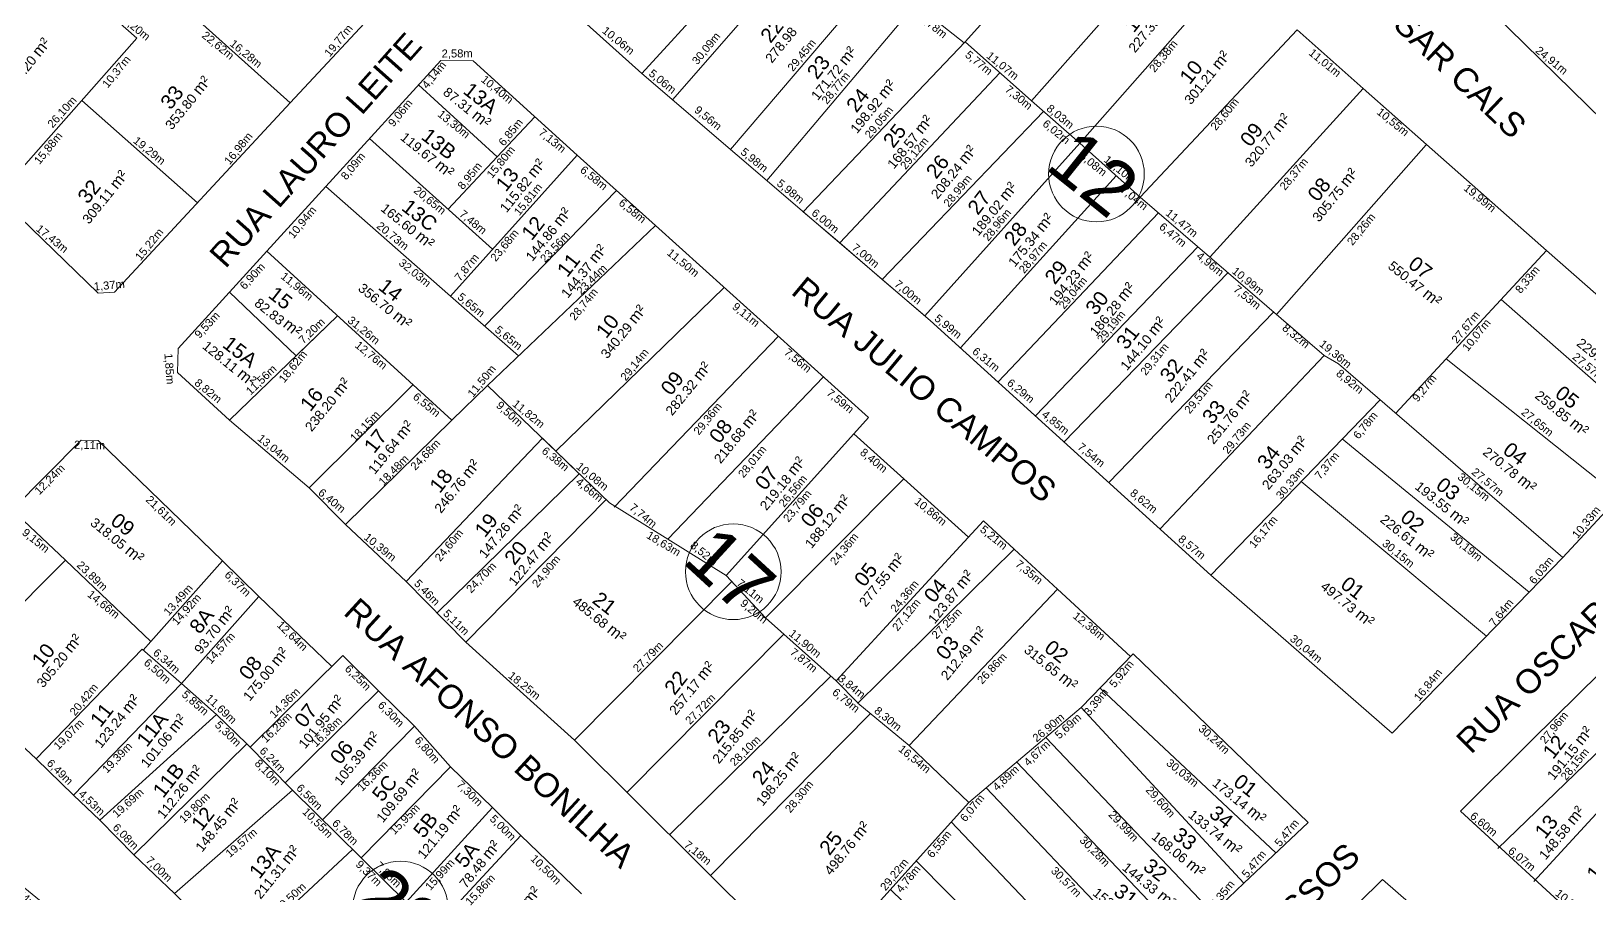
# Model space of a CAD drawing. Header units: metres. Extents: x 3808 to 8215, y 2374 to 6187.
# Drawn here: x 6014.8 to 6209.6, y 4054.9 to 4162.6 of the extents above; entities that cross this region are included whole.
import ezdxf

# ---------------------------------------------------------------- set-up
doc = ezdxf.new("R2010")
doc.units = ezdxf.units.M
doc.linetypes.add('CENTER', pattern=[2, 1.25, -0.25, 0.25, -0.25])
for name, color, linetype in [('0 - Cotas', 7, 'Continuous'), ('0 - Linhas Quadras', 7, 'Continuous'), ('0 - Nome Ruas', 7, 'CENTER'), ('0 - Numero de Lotes', 6, 'Continuous'), ('0 - Número de Quadra', 7, 'CENTER'), ('0 - Área Dos Lotes', 1, 'Continuous')]:
    doc.layers.add(name, color=color, linetype=linetype)
doc.styles.add('Arial', font='arial.ttf')
doc.styles.add('pedro', font='arial.ttf', dxfattribs={"height": 3})
doc.dimstyles.new('Copy(2) of ISO-25', dxfattribs={"dimtxt": 1, "dimasz": 2.5, "dimexe": 1.25, "dimexo": 0.625, "dimgap": 0.2, "dimtad": 1, "dimtoh": 1, "dimlfac": 1, "dimzin": 1, "dimtxsty": 'Arial', "dimblk": 'NONE', "dimcen": 0, "dimse1": 1, "dimse2": 1, "dimsd1": 1, "dimsd2": 1, "dimclrt": 256, "dimaunit": 1, "dimadec": 3, "dimazin": 0, "dimtfac": 1, "dimtmove": 0, "dimatfit": 3, "dimldrblk": 'NONE', "dimfxl": 1, "dimtolj": 1, "dimtzin": 0, "dimarcsym": 0})

# ---------------------------------------------------------------- blocks, each defined once
blk = doc.blocks.new('*D9240')
at = {"layer": 'Defpoints', "color": 0, "transparency": 16777216}
for p in [(6044.28, 4135.15, 0), (6039.63, 4130.05, 0), (6040.85, 4128.94)]:
    blk.add_point(p, dxfattribs=at)
at = {"layer": '0 - Cotas', "lineweight": 5, "transparency": 16777216, "insert": (6042.55, 4131.98), "char_height": 1, "attachment_point": 5, "rotation": 47.5892, "style": 'Arial'}
blk.add_mtext('\\A1;6,90m', dxfattribs=at)
blk = doc.blocks.new('_None')
blk = doc.blocks.new('*D9241')
at = {"layer": 'Defpoints', "color": 0, "transparency": 16777216}
for p in [(6053.13, 4127.07, 0), (6047.95, 4122.06, 0), (6047.95, 4122.06)]:
    blk.add_point(p, dxfattribs=at)
at = {"layer": '0 - Cotas', "lineweight": 5, "transparency": 16777216, "insert": (6049.98, 4125.14), "char_height": 1, "attachment_point": 5, "rotation": 44.0654, "style": 'Arial'}
blk.add_mtext('\\A1;7,20m', dxfattribs=at)
blk = doc.blocks.new('*D9242')
at = {"layer": 'Defpoints', "color": 0, "transparency": 16777216}
for p in [(6047.95, 4122.06, 0), (6039.65, 4114.03, 0), (6039.65, 4114.03)]:
    blk.add_point(p, dxfattribs=at)
at = {"layer": '0 - Cotas', "lineweight": 5, "transparency": 16777216, "insert": (6043.66, 4119.02), "char_height": 1, "attachment_point": 5, "rotation": 44.0654, "style": 'Arial'}
blk.add_mtext('\\A1;11,56m', dxfattribs=at)
blk = doc.blocks.new('*D9243')
at = {"layer": 'Defpoints', "color": 0, "transparency": 16777216}
for p in [(6039.63, 4130.05, 0), (6033.2, 4123.02, 0), (6034.38, 4121.94)]:
    blk.add_point(p, dxfattribs=at)
at = {"layer": '0 - Cotas', "lineweight": 5, "transparency": 16777216, "insert": (6036.9, 4125.89), "char_height": 1, "attachment_point": 5, "rotation": 47.5892, "style": 'Arial'}
blk.add_mtext('\\A1;9,53m', dxfattribs=at)

msp = doc.modelspace()

# ---------------------------------------------------------------- linework, layer by layer
at = {"layer": '0 - Cotas', "lineweight": 5}
for p, q in [((6044.283, 4135.148, 0), (6039.629, 4130.054, 0)), ((6047.953, 4122.063, 0), (6039.629, 4130.054, 0)), ((6053.127, 4127.07, 0), (6047.953, 4122.063, 0))]:
    msp.add_line(p, q, dxfattribs=at)
at = {"layer": '0 - Linhas Quadras', "linetype": 'Continuous', "lineweight": 5}
for p, q in [((6135.003, 4226.14, 0), (6213.228, 4149.56, 0)), ((6091.154, 4157.368, 0), (6129.959, 4199.728, 0)), ((6150.25, 4182.267, 0), (6131.59, 4161.287, 0)), ((6094.997, 4154.078, 0), (6114.835, 4176.731, 0)), ((6158.622, 4175.133, 0), (6139.86, 4153.932, 0)), ((6076.068, 4170.909, 0), (6091.154, 4157.368, 0)), ((6102.258, 4147.862, 0), (6121.379, 4170.271, 0)), ((6164.712, 4169.945, 0), (6145.913, 4148.647, 0)), ((6060.714, 4168.177, 0), (6047.228, 4153.667, 0)), ((6213.228, 4149.56, 0), (6195.364, 4167.049, 0)), ((6125.357, 4165.969, 0), (6106.8, 4143.974, 0)), ((6131.469, 4161.16, 0), (6125.357, 4165.969, 0)), ((6025.652, 4163.896, 0), (6028.055, 4161.772, 0)), ((6047.228, 4153.667, 0), (6035.106, 4164.567, 0)), ((6173.084, 4162.81, 0), (6153.454, 4141.905, 0)), ((6173.084, 4162.81, 0), (6181.308, 4155.48, 0)), ((6028.055, 4161.772, 0), (6010.65, 4142.084, 0)), ((6131.59, 4161.287, 0), (6111.347, 4140.081, 0)), ((6139.86, 4153.932, 0), (6131.59, 4161.287, 0)), ((6051.675, 4143.241, 0), (6066.061, 4158.989, 0)), ((6066.061, 4158.989, 0), (6070.073, 4158.923, 0)), ((6070.073, 4158.923, 0), (6083.105, 4147.155, 0)), ((6091.154, 4157.368, 0), (6127.212, 4126.5, 0)), ((6115.905, 4136.179, 0), (6135.903, 4157.452, 0)), ((6073.101, 4146.941, 0), (6063.264, 4155.927, 0)), ((6181.308, 4155.48, 0), (6162.183, 4134.465, 0)), ((6181.308, 4155.48, 0), (6189.226, 4148.492, 0)), ((6035.646, 4141.204, 0), (6021.179, 4153.993, 0)), ((6047.228, 4153.667, 0), (6025.259, 4130.028, 0)), ((6145.913, 4148.647, 0), (6139.86, 4153.932, 0)), ((6077.803, 4151.942, 0), (6073.101, 4146.941, 0)), ((6121.222, 4131.627, 0), (6141.373, 4152.611, 0)), ((6057.144, 4149.227, 0), (6072.515, 4135.39, 0)), ((6083.105, 4147.155, 0), (6067.24, 4129.531, 0)), ((6092.894, 4138.343, 0), (6083.105, 4147.155, 0)), ((6126.54, 4127.075, 0), (6145.913, 4148.647, 0)), ((6153.454, 4141.905, 0), (6145.913, 4148.647, 0)), ((6189.192, 4148.453, 0), (6170.474, 4127.247, 0)), ((6189.226, 4148.492, 0), (6204.22, 4135.257, 0)), ((6073.101, 4146.941, 0), (6066.951, 4140.399, 0)), ((6051.675, 4143.241, 0), (6044.283, 4135.148, 0)), ((6051.675, 4143.241, 0), (6067.24, 4129.531, 0)), ((6131.002, 4123.063, 0), (6150.454, 4144.587, 0)), ((6010.65, 4142.084, 0), (6023.221, 4129.914, 0)), ((6087.999, 4142.749, 0), (6071.492, 4125.803, 0)), ((6153.454, 4141.905, 0), (6176.427, 4122.121, 0)), ((6111.347, 4140.081, 0), (6115.905, 4136.179, 0)), ((6135.684, 4118.818, 0), (6155.746, 4139.932, 0)), ((6092.894, 4138.343, 0), (6071.865, 4118.397, 0)), ((6119.506, 4114.388, 0), (6092.894, 4138.343, 0)), ((6115.905, 4136.179, 0), (6121.222, 4131.627, 0)), ((6140.347, 4114.59, 0), (6160.649, 4135.709, 0)), ((6044.283, 4135.148, 0), (6033.202, 4123.017, 0)), ((6044.283, 4135.148, 0), (6067.405, 4114.027, 0)), ((6204.22, 4135.257, 0), (6185.388, 4114.907, 0)), ((6204.22, 4135.257, 0), (6224.908, 4116.997, 0)), ((6121.222, 4131.627, 0), (6126.54, 4127.075, 0)), ((6143.949, 4111.324, 0), (6164.411, 4132.469, 0)), ((6023.221, 4129.914, 0), (6025.259, 4130.028, 0)), ((6101.453, 4130.638, 0), (6080.417, 4110.179, 0)), ((6067.24, 4129.531, 0), (6075.743, 4122.076, 0)), ((6198.553, 4129.133, 0), (6219.273, 4110.918, 0)), ((6039.65, 4114.026, 0), (6053.127, 4127.07, 0)), ((6127.212, 4126.5, 0), (6162.297, 4094.689, 0)), ((6149.541, 4106.254, 0), (6170.122, 4127.551, 0)), ((6108.229, 4124.538, 0), (6087.702, 4103.178, 0)), ((6033.202, 4123.017, 0), (6033.152, 4120.015, 0)), ((6176.427, 4122.121, 0), (6155.939, 4100.453, 0)), ((6176.427, 4122.121, 0), (6178.219, 4121.084, 0)), ((6033.152, 4120.015, 0), (6039.65, 4114.026, 0)), ((6178.219, 4121.084, 0), (6206.281, 4096.903, 0)), ((6213.32, 4104.496, 0), (6191.699, 4121.727, 0)), ((6062.564, 4118.45, 0), (6049.605, 4105.599, 0)), ((6067.405, 4114.027, 0), (6071.865, 4118.397, 0)), ((6071.865, 4118.397, 0), (6087.146, 4103.712, 0)), ((6113.854, 4119.475, 0), (6094.431, 4099.169, 0)), ((6183.431, 4116.593, 0), (6162.297, 4094.689, 0)), ((6224.908, 4116.997, 0), (6206.281, 4096.903, 0)), ((6049.605, 4105.599, 0), (6039.65, 4114.026, 0)), ((6067.405, 4114.027, 0), (6054.125, 4101.011, 0)), ((6117.656, 4112.333, 0), (6119.506, 4114.388, 0)), ((6117.656, 4112.333, 0), (6101.716, 4094.625, 0)), ((6123.911, 4106.702, 0), (6117.656, 4112.333, 0)), ((6012.47, 4102.854, 0), (6021.092, 4111.544, 0)), ((6021.092, 4111.544, 0), (6023.202, 4111.492, 0)), ((6023.202, 4111.492, 0), (6038.752, 4096.485, 0)), ((6078.736, 4111.794, 0), (6061.733, 4093.906, 0)), ((6078.736, 4111.794, 0), (6083.351, 4107.359, 0)), ((6178.707, 4111.697, 0), (6202.061, 4092.558, 0)), ((6083.351, 4107.359, 0), (6065.573, 4089.978, 0)), ((6123.911, 4106.702, 0), (6106.614, 4089.372, 0)), ((6131.994, 4099.426, 0), (6123.911, 4106.702, 0)), ((6173.569, 4106.372, 0), (6196.719, 4087.057, 0)), ((6054.125, 4101.011, 0), (6049.605, 4105.599, 0)), ((6202.41, 4074.071, 0), (6234.916, 4106.185, 0)), ((6012.47, 4102.854, 0), (6019.133, 4096.542, 0)), ((6086.723, 4104.118, 0), (6069.172, 4086.298, 0)), ((6087.146, 4103.712, 0), (6101.716, 4094.625, 0)), ((6061.733, 4093.906, 0), (6054.125, 4101.011, 0)), ((6133.878, 4101.471, 0), (6115.464, 4081.485, 0)), ((6137.715, 4097.936, 0), (6133.878, 4101.471, 0)), ((6004.544, 4081.962, 0), (6019.133, 4096.542, 0)), ((6019.133, 4096.542, 0), (6029.791, 4086.407, 0)), ((6038.752, 4096.485, 0), (6029.791, 4086.407, 0)), ((6038.752, 4096.485, 0), (6043.316, 4092.037, 0)), ((6137.715, 4097.936, 0), (6118.16, 4078.711, 0)), ((6143.131, 4092.945, 0), (6137.715, 4097.936, 0)), ((6184.944, 4074.931, 0), (6206.281, 4096.903, 0)), ((6101.716, 4094.625, 0), (6106.614, 4089.372, 0)), ((6162.297, 4094.689, 0), (6184.944, 4074.931, 0)), ((6069.172, 4086.298, 0), (6061.733, 4093.906, 0)), ((6082.735, 4074.054, 0), (6102.406, 4093.885, 0)), ((6143.131, 4092.945, 0), (6124.561, 4073.419, 0)), ((6152.255, 4084.539, 0), (6143.131, 4092.945, 0)), ((6043.316, 4092.037, 0), (6033.623, 4081.154, 0)), ((6052.432, 4083.285, 0), (6043.316, 4092.037, 0)), ((6106.614, 4089.372, 0), (6115.464, 4081.485, 0)), ((6108.921, 4087.316, 0), (6089.303, 4067.539, 0)), ((6015.483, 4071.723, 0), (6028.727, 4085.426, 0)), ((6028.727, 4085.426, 0), (6033.623, 4081.154, 0)), ((6029.791, 4086.407, 0), (6028.845, 4085.323, 0)), ((6069.172, 4086.298, 0), (6082.735, 4074.054, 0)), ((6152.575, 4084.871, 0), (6146.081, 4078.14, 0)), ((6174.421, 4063.796, 0), (6152.575, 4084.871, 0)), ((6053.798, 4084.631, 0), (6042.2, 4073.208, 0)), ((6058.25, 4080.25, 0), (6053.798, 4084.631, 0)), ((6015.483, 4071.723, 0), (6004.544, 4081.962, 0)), ((6020.149, 4067.213, 0), (6033.623, 4081.154, 0)), ((6033.623, 4081.154, 0), (6038.014, 4077.293, 0)), ((6094.638, 4062.247, 0), (6114.846, 4082.114, 0)), ((6115.464, 4081.485, 0), (6118.176, 4078.726, 0)), ((6058.25, 4080.25, 0), (6046.582, 4068.759, 0)), ((6062.744, 4075.828, 0), (6058.25, 4080.25, 0)), ((6148.447, 4080.591, 0), (6170.415, 4060.004, 0)), ((6218.741, 4080.457, 0), (6198.157, 4060.546, 0)), ((6023.415, 4064.08, 0), (6038.014, 4077.293, 0)), ((6038.014, 4077.293, 0), (6041.812, 4073.603, 0)), ((6099.758, 4057.169, 0), (6119.75, 4077.396, 0)), ((6118.16, 4078.711, 0), (6124.561, 4073.419, 0)), ((6132.044, 4066.302, 0), (6146.081, 4078.14, 0)), ((6146.081, 4078.14, 0), (6166.409, 4056.212, 0)), ((6222.069, 4077.576, 0), (6202.648, 4056.422, 0)), ((6062.744, 4075.828, 0), (6051.244, 4064.143, 0)), ((6067.266, 4070.754, 0), (6062.744, 4075.828, 0)), ((6027.674, 4059.736, 0), (6041.812, 4073.603, 0)), ((6041.812, 4073.603, 0), (6047.498, 4067.829, 0)), ((6082.735, 4074.054, 0), (6112.454, 4044.574, 0)), ((6124.561, 4073.419, 0), (6132.044, 4066.302, 0)), ((6141.655, 4074.407, 0), (6162.499, 4052.493, 0)), ((6193.494, 4065.224, 0), (6202.41, 4074.071, 0)), ((6020.149, 4067.213, 0), (6015.483, 4071.723, 0)), ((6138.017, 4071.339, 0), (6159.057, 4049.22, 0)), ((6067.266, 4070.754, 0), (6056.079, 4059.385, 0)), ((6072.49, 4065.655, 0), (6067.266, 4070.754, 0)), ((6032.771, 4054.934, 0), (6047.498, 4067.829, 0)), ((6047.498, 4067.829, 0), (6061.697, 4053.857, 0)), ((6134.213, 4068.132, 0), (6155.458, 4045.796, 0)), ((6023.415, 4064.08, 0), (6020.149, 4067.213, 0)), ((6072.49, 4065.655, 0), (6061.697, 4053.857, 0)), ((6076.065, 4062.165, 0), (6072.49, 4065.655, 0)), ((6112.454, 4044.574, 0), (6132.044, 4066.302, 0)), ((6027.674, 4059.736, 0), (6023.415, 4064.08, 0)), ((6129.845, 4063.863, 0), (6151.034, 4041.588, 0)), ((6166.409, 4056.212, 0), (6174.421, 4063.796, 0)), ((6304.81, 3962.863, 0), (6193.494, 4065.224, 0)), ((6076.065, 4062.165, 0), (6065.264, 4050.552, 0)), ((6076.065, 4062.165, 0), (6083.617, 4054.871, 0)), ((6032.771, 4054.934, 0), (6027.674, 4059.736, 0)), ((6040.727, 4047.156, 0), (6055.016, 4060.432, 0)), ((6125.452, 4058.991, 0), (6146.79, 4037.551, 0)), ((6016.8, 4053.323, 0), (6011.75, 4057.475, 0)), ((6133.872, 4025.264, 0), (6166.409, 4056.212, 0)), ((6159.442, 4032.754, 0), (6183.743, 4056.681, 0)), ((6183.743, 4056.681, 0), (6193.073, 4048.548, 0)), ((6047.689, 4040.35, 0), (6032.771, 4054.934, 0)), ((6143.673, 4034.586, 0), (6122.249, 4055.438, 0))]:
    msp.add_line(p, q, dxfattribs=at)
at = {"layer": '0 - Número de Quadra', "linetype": 'ByBlock', "lineweight": 5}
for centre in [(6147.982, 4144.79, 0), (6102.595, 4095.11, 0), (6060.989, 4052.973, 0)]:
    msp.add_circle(centre, 5.979, dxfattribs=at)

# ---------------------------------------------------------------- texts
at = {"layer": '0 - Cotas', "lineweight": 5, "style": 'Arial'}
for s, rotation, p in [('7,78m', 320.93117, (6125.81, 4164.118, 0)), ('3,20m', 320.93117, (6026.21, 4163.828, 0)), ('19,77m', 50.93117, (6052.173, 4159.341, 0)), ('10,06m', 320.93117, (6086.117, 4162.541, 0)), ('22,62m', 320.93117, (6036.094, 4161.942, 0)), ('16,28m', 320.93117, (6039.586, 4160.915, 0)), ('30,09m', 50.93117, (6098.114, 4158.362, 0)), ('29,45m', 50.93117, (6110.055, 4157.529, 0)), ('28,38m', 50.93117, (6155.253, 4157.408, 0)), ('10,37m', 50.93117, (6024.417, 4155.459, 0)), ('2,58m', 0.26582, (6066.149, 4159.347, 0)), ('5,77m', 320.93117, (6131.476, 4159.517, 0)), ('11,07m', 320.93117, (6134.144, 4159.408, 0)), ('11,01m', 320.93117, (6174.424, 4159.77, 0)), ('24,91m', 320.93117, (6202.758, 4160.067, 0)), ('4,14m', 50.93117, (6064.349, 4155.359, 0)), ('10,40m', 320.93117, (6070.979, 4156.433, 0)), ('5,06m', 320.93117, (6091.937, 4157.19, 0)), ('28,77m', 50.93117, (6114.315, 4153.434, 0)), ('7,30m', 320.93117, (6136.461, 4155.196, 0)), ('26,10m', 48.52105, (6017.526, 4150.466, 0)), ('9,06m', 50.93117, (6060.131, 4150.607, 0)), ('9,56m', 320.93117, (6097.634, 4152.63, 0)), ('29,05m', 50.93117, (6119.705, 4149.146, 0)), ('8,03m', 320.93117, (6141.644, 4152.813, 0)), ('28,60m', 50.93117, (6162.919, 4150.159, 0)), ('13,30m', 320.93117, (6065.559, 4152.099, 0)), ('6,85m', 50.93117, (6073.93, 4148.201, 0)), ('6,02m', 320.93117, (6141.154, 4150.903, 0)), ('10,55m', 320.93117, (6182.924, 4152.378, 0)), ('15,88m', 50.93117, (6015.897, 4145.911, 0)), ('19,29m', 320.93117, (6027.509, 4148.797, 0)), ('16,98m', 50.93117, (6039.656, 4145.873, 0)), ('7,13m', 320.93117, (6078.168, 4149.812, 0)), ('29,12m', 50.93117, (6124.14, 4145.278, 0)), ('8,09m', 50.93117, (6054.229, 4143.969, 0)), ('15,80m', 50.93117, (6072.451, 4144.17, 0)), ('5,98m', 320.93117, (6103.41, 4147.382, 0)), ('6,08m', 320.93117, (6145.766, 4146.882, 0)), ('8,95m', 50.93117, (6068.812, 4142.756, 0)), ('6,58m', 320.93117, (6083.359, 4145.138, 0)), ('10,10m', 320.93117, (6148.81, 4146.429, 0)), ('28,37m', 50.93117, (6171.562, 4142.681, 0)), ('15,81m', 50.93117, (6075.856, 4139.518, 0)), ('5,98m', 320.93117, (6107.94, 4143.458, 0)), ('28,99m', 50.93117, (6129.534, 4140.581, 0)), ('7,04m', 320.93117, (6150.891, 4142.653, 0)), ('19,99m', 320.93117, (6193.785, 4142.874, 0)), ('20,65m', 320.93117, (6062.562, 4142.58, 0)), ('6,58m', 320.93117, (6088.187, 4141.029, 0)), ('10,94m', 50.93117, (6047.629, 4136.64, 0)), ('7,48m', 320.93117, (6068.258, 4139.627, 0)), ('6,00m', 320.93117, (6112.282, 4139.766, 0)), ('28,96m', 50.93117, (6134.463, 4136.323, 0)), ('11,47m', 320.93117, (6156.53, 4139.751, 0)), ('28,26m', 50.93117, (6179.975, 4135.781, 0)), ('17,43m', 320.93117, (6015.354, 4137.797, 0)), ('15,22m', 50.93117, (6028.519, 4133.89, 0)), ('20,73m', 320.93117, (6057.92, 4138.149, 0)), ('23,68m', 50.93117, (6072.916, 4133.778, 0)), ('23,56m', 46.42116, (6079.076, 4133.662, 0)), ('6,47m', 320.93117, (6155.723, 4138.041, 0)), ('7,00m', 320.93117, (6117.318, 4135.43, 0)), ('28,97m', 50.93117, (6138.965, 4132.288, 0)), ('32,03m', 320.93117, (6060.693, 4133.528, 0)), ('7,87m', 50.93117, (6068.445, 4131.319, 0)), ('11,50m', 320.93117, (6094.212, 4134.795, 0)), ('4,96m', 320.93117, (6160.385, 4134.394, 0)), ('11,96m', 320.93117, (6045.952, 4131.849, 0)), ('23,44m', 44.88801, (6083.595, 4129.63, 0)), ('7,00m', 320.93117, (6122.635, 4130.877, 0)), ('29,04m', 50.93117, (6143.951, 4127.837, 0)), ('10,99m', 320.93117, (6164.824, 4132.506, 0)), ('8,33m', 50.93117, (6201, 4129.789, 0)), ('1,37m', 5.31299, (6022.725, 4130.232, 0)), ('5,65m', 320.93117, (6068.033, 4129.271, 0)), ('28,74m', 50.93117, (6082.807, 4126.417, 0)), ('7,53m', 320.93117, (6165.006, 4130.243, 0)), ('9,11m', 320.93117, (6102.37, 4128.054, 0)), ('31,26m', 320.93117, (6054.3, 4126.357, 0)), ('5,65m', 320.93117, (6072.705, 4125.173, 0)), ('5,99m', 320.93117, (6127.633, 4126.592, 0)), ('29,19m', 50.93117, (6148.735, 4123.612, 0)), ('8,32m', 320.93117, (6171.111, 4125.396, 0)), ('27,67m', 50.93117, (6193.041, 4123.544, 0)), ('10,07m', 50.93117, (6194.386, 4122.559, 0)), ('12,76m', 320.93117, (6055.222, 4123.241, 0)), ('19,36m', 320.93117, (6175.742, 4123.401, 0)), ('1,85m', 274.3201, (6031.497, 4122.363, 0)), ('18,62m', 50.93117, (6046.477, 4118.633, 0)), ('29,14m', 50.93117, (6089.171, 4118.871, 0)), ('7,56m', 320.93117, (6108.85, 4122.349, 0)), ('6,31m', 320.93117, (6132.372, 4122.468, 0)), ('29,31m', 50.93117, (6154.153, 4119.552, 0)), ('27,57m', 320.93117, (6207.375, 4121.789, 0)), ('11,50m', 50.93117, (6070.066, 4116.817, 0)), ('8,92m', 320.93117, (6177.841, 4119.715, 0)), ('8,82m', 320.93117, (6035.159, 4118.544, 0)), ('7,59m', 320.93117, (6114.152, 4117.273, 0)), ('6,29m', 320.93117, (6136.709, 4118.534, 0)), ('29,51m', 50.93117, (6159.647, 4114.765, 0)), ('9,27m', 50.93117, (6188.128, 4116.236, 0)), ('6,55m', 320.93117, (6062.465, 4116.802, 0)), ('9,50m', 317.86421, (6072.871, 4115.762, 0)), ('11,82m', 320.93117, (6074.901, 4115.914, 0)), ('29,36m', 50.93117, (6098.302, 4112.111, 0)), ('18,15m', 46.47952, (6055.312, 4111.274, 0)), ('4,85m', 320.93117, (6141.059, 4114.588, 0)), ('6,78m', 50.93117, (6180.74, 4111.595, 0)), ('27,65m', 320.93117, (6200.972, 4114.875, 0)), ('13,04m', 320.93117, (6043.046, 4111.611, 0)), ('29,73m', 50.93117, (6164.42, 4109.749, 0)), ('2,11m', 358.59703, (6020.204, 4110.491, 0)), ('24,68m', 46.4795, (6062.864, 4107.702, 0)), ('6,38m', 320.93117, (6078.559, 4110.037, 0)), ('28,01m', 50.93117, (6103.875, 4106.754, 0)), ('8,40m', 320.93117, (6118.342, 4109.855, 0)), ('7,54m', 320.93117, (6145.52, 4110.538, 0)), ('12,24m', 45.22825, (6015.866, 4104.648, 0)), ('18,48m', 45.89319, (6058.879, 4105.795, 0)), ('10,08m', 320.93117, (6082.874, 4108.097, 0)), ('7,37m', 50.93117, (6175.94, 4106.568, 0)), ('4,66m', 320.93117, (6082.821, 4106.19, 0)), ('26,56m', 50.93117, (6108.953, 4103.086, 0)), ('30,33m', 50.93117, (6171.095, 4104.096, 0)), ('30,15m', 320.93117, (6193.022, 4106.785, 0)), ('27,57m', 320.93117, (6194.772, 4107.404, 0)), ('21,61m', 316.01884, (6029.092, 4104.01, 0)), ('6,40m', 320.93117, (6050.624, 4104.827, 0)), ('23,79m', 50.93117, (6109.503, 4101.217, 0)), ('10,86m', 320.93117, (6125.14, 4103.72, 0)), ('8,62m', 320.93117, (6152.083, 4104.777, 0)), ('7,74m', 320.93117, (6089.527, 4102.974, 0)), ('10,33m', 50.93117, (6208.109, 4099.185, 0)), ('9,15m', 320.93117, (6013.62, 4099.85, 0)), ('5,21m', 320.93117, (6133.339, 4100.227, 0)), ('16,17m', 50.93117, (6167.736, 4097.974, 0)), ('10,39m', 320.93117, (6056.348, 4099.257, 0)), ('24,60m', 50.93117, (6065.976, 4096.307, 0)), ('18,63m', 328.9241, (6091.651, 4099.397, 0)), ('8,52m', 320.93117, (6097.115, 4098.243, 0)), ('24,36m', 50.93117, (6115.365, 4095.842, 0)), ('8,57m', 320.93117, (6158.099, 4099.022, 0)), ('30,15m', 320.93117, (6183.6, 4098.483, 0)), ('30,19m', 320.93117, (6192.084, 4099.279, 0)), ('24,90m', 50.93117, (6078.117, 4093.061, 0)), ('7,35m', 320.93117, (6137.747, 4095.904, 0)), ('6,03m', 50.93117, (6202.727, 4093.476, 0)), ('23,89m', 316.48181, (6020.454, 4095.836, 0)), ('6,37m', 315.73554, (6038.933, 4094.623, 0)), ('24,70m', 46.21519, (6069.831, 4092.369, 0)), ('14,66m', 320.93117, (6021.779, 4092.116, 0)), ('13,49m', 48.35949, (6032.035, 4089.532, 0)), ('5,46m', 314.24777, (6062.618, 4093.567, 0)), ('7,11m', 320.93117, (6102.919, 4093.525, 0)), ('24,36m', 50.93117, (6122.907, 4089.94, 0)), ('14,92m', 48.41056, (6033.082, 4088.336, 0)), ('9,20m', 320.93117, (6103.371, 4091.007, 0)), ('27,12m', 50.93117, (6123.131, 4087.617, 0)), ('7,64m', 50.93117, (6197.718, 4088.211, 0)), ('12,64m', 316.16965, (6045.47, 4088.352, 0)), ('5,11m', 315.56821, (6066.246, 4089.8, 0)), ('27,25m', 45.8012, (6127.995, 4086.631, 0)), ('12,38m', 320.93117, (6144.942, 4089.423, 0)), ('14,57m', 48.30807, (6037.313, 4083.512, 0)), ('11,90m', 320.93117, (6109.458, 4087.227, 0)), ('30,04m', 320.93117, (6172.075, 4086.579, 0)), ('6,34m', 318.88941, (6029.989, 4084.855, 0)), ('27,79m', 45.3908, (6090.659, 4082.487, 0)), ('7,87m', 320.93117, (6109.584, 4084.9, 0)), ('26,86m', 47.24307, (6133.698, 4081, 0)), ('6,50m', 318.88941, (6028.84, 4083.61, 0)), ('6,25m', 315.46022, (6053.963, 4082.894, 0)), ('5,92m', 50.93117, (6150.264, 4080.539, 0)), ('20,42m', 50.93117, (6020.342, 4077.036, 0)), ('18,25m', 320.93117, (6074.373, 4081.974, 0)), ('3,84m', 320.93117, (6115.577, 4081.63, 0)), ('16,84m', 50.93117, (6188.328, 4078.868, 0)), ('5,85m', 318.672, (6033.577, 4079.644, 0)), ('11,69m', 317.19162, (6036.553, 4079.19, 0)), ('14,36m', 44.5636, (6045.221, 4076.744, 0)), ('27,72m', 45.67344, (6097.196, 4075.956, 0)), ('6,79m', 320.93117, (6114.871, 4079.889, 0)), ('3,39m', 50.93117, (6147.079, 4077.035, 0)), ('16,28m', 44.5636, (6044.196, 4073.667, 0)), ('6,30m', 315.46022, (6058.095, 4078.348, 0)), ('8,30m', 320.93117, (6120.118, 4077.588, 0)), ('26,90m', 40.28904, (6140.509, 4073.772, 0)), ('5,69m', 42.66255, (6143.335, 4074.15, 0)), ('27,96m', 50.93117, (6204.076, 4073.527, 0)), ('19,07m', 45.50518, (6018.252, 4072.786, 0)), ('5,30m', 315.83157, (6037.727, 4075.875, 0)), ('16,38m', 44.5636, (6050.453, 4073.133, 0)), ('30,24m', 317.52774, (6160.639, 4075.392, 0)), ('19,39m', 45.97531, (6024.325, 4069.871, 0)), ('6,24m', 314.5636, (6043.311, 4072.65, 0)), ('6,80m', 311.70858, (6062.689, 4073.98, 0)), ('28,10m', 44.30453, (6102.763, 4070.77, 0)), ('16,54m', 320.93117, (6123.144, 4072.805, 0)), ('4,67m', 43.5551, (6139.462, 4070.759, 0)), ('6,49m', 315.97531, (6016.711, 4071.092, 0)), ('8,10m', 314.5636, (6042.695, 4071.089, 0)), ('16,36m', 45.46022, (6056.22, 4067.601, 0)), ('30,03m', 320.93117, (6156.615, 4071.068, 0)), ('28,15m', 50.93117, (6206.685, 4068.963, 0)), ('4,89m', 43.28724, (6135.577, 4067.658, 0)), ('4,53m', 316.18596, (6020.684, 4067.254, 0)), ('19,69m', 42.1467, (6025.548, 4064.308, 0)), ('19,80m', 44.44428, (6033.94, 4063.651, 0)), ('6,56m', 315.28186, (6047.904, 4067.999, 0)), ('7,30m', 315.69304, (6067.931, 4068.434, 0)), ('28,30m', 50.93117, (6109.734, 4064.917, 0)), ('29,60m', 311.84886, (6154.072, 4067.788, 0)), ('10,55m', 315.46022, (6048.655, 4065.029, 0)), ('15,95m', 45.46022, (6060.257, 4062.205, 0)), ('6,07m', 50.93117, (6131.611, 4063.793, 0)), ('6,08m', 314.44428, (6024.95, 4063.085, 0)), ('6,78m', 315.12682, (6052.381, 4063.602, 0)), ('5,00m', 315.69304, (6072.074, 4064.143, 0)), ('29,99m', 313.34322, (6149.409, 4064.7, 0)), ('5,47m', 50.93117, (6170.924, 4060.683, 0)), ('6,60m', 320.93117, (6194.577, 4064.43, 0)), ('19,57m', 41.20651, (6039.687, 4059.355, 0)), ('7,18m', 320.93117, (6096.349, 4060.841, 0)), ('6,55m', 50.93117, (6127.477, 4059.272, 0)), ('30,28m', 314.54632, (6145.79, 4061.495, 0)), ('7,00m', 316.70403, (6029.093, 4058.949, 0)), ('10,50m', 315.99494, (6077.168, 4059.175, 0)), ('5,47m', 50.93117, (6166.816, 4056.794, 0)), ('6,07m', 320.93117, (6199.333, 4060.08, 0)), ('9,37m', 315.46022, (6055.32, 4058.456, 0)), ('7,88m', 315.46022, (6057.754, 4058.298, 0)), ('15,99m', 48.13218, (6064.737, 4055.223, 0)), ('29,22m', 50.93117, (6121.633, 4055.173, 0)), ('4,78m', 50.93117, (6123.611, 4054.94, 0)), ('30,57m', 315.03027, (6142.214, 4057.67, 0)), ('6,54m', 320.57482, (6012.079, 4055.458, 0)), ('19,50m', 42.89346, (6045.869, 4052.48, 0)), ('15,86m', 47.07423, (6069.738, 4053.353, 0)), ('5,35m', 50.93117, (6162.872, 4053.055, 0)), ('10,34m', 320.93117, (6205.225, 4054.782, 0))]:
    msp.add_text(s, height=1, rotation=rotation, dxfattribs=at).set_placement(p)
at = {"layer": '0 - Nome Ruas', "linetype": 'Continuous', "lineweight": 5, "style": 'pedro'}
for s, rotation, p in [('RUA MINISTRO CESAR CALS', 316.48548, (6157.708, 4189.085, 0)), ('RUA LAURO LEITE', 48.35149, (6039.13, 4132.888, 0)), ('RUA JULIO CAMPOS', 320.24392, (6109.673, 4129.905, 0)), ('RUA OSCAR TRAVASSOS', 44.64404, (6194.776, 4072.211, 0)), ('RUA AFONSO BONILHA', 317.41907, (6053.734, 4089.88, 0)), ('RUA OSCAR TRAVASSOS', 44.64404, (6144.373, 4023.046, 0))]:
    msp.add_text(s, height=3, rotation=rotation, dxfattribs=at).set_placement(p)
at = {"layer": '0 - Numero de Lotes', "lineweight": 5, "style": 'Arial'}
for s, rotation, p in [('11', 51.92725, (6152.651, 4162.337, -540.279)), ('22', 51.92725, (6107.261, 4161.038, -540.279)), ('23', 51.92725, (6113.072, 4156.485, -540.279)), ('10', 51.92725, (6159.646, 4155.867, -540.279)), ('33', 51.92725, (6032.277, 4152.711, -540.279)), ('13A', 321.92725, (6068.704, 4154.963, -540.279)), ('24', 51.92725, (6117.988, 4152.346, -540.279)), ('25', 51.92725, (6122.59, 4147.92, -540.279)), ('09', 51.92725, (6167.207, 4148.055, -540.279)), ('13B', 321.92725, (6063.469, 4149.258, -540.279)), ('26', 51.92725, (6127.959, 4144.056, -540.279)), ('13', 51.92725, (6074.178, 4142.46, -540.279)), ('32', 51.92725, (6021.927, 4140.944, -540.279)), ('08', 51.92725, (6175.646, 4141.204, -540.279)), ('13C', 321.92725, (6061.011, 4140.378, -540.279)), ('27', 51.92725, (6133.154, 4139.553, -540.279)), ('12', 51.92725, (6077.406, 4136.374, -540.279)), ('28', 51.92725, (6137.706, 4135.666, -540.279)), ('11', 51.92725, (6081.837, 4131.771, -540.279)), ('29', 51.92725, (6142.793, 4130.865, -540.279)), ('07', 321.92725, (6186.803, 4133.247, -540.279)), ('15', 321.92725, (6044.352, 4129.478, -540.279)), ('14', 321.92725, (6058.102, 4130.475, -540.279)), ('30', 51.92725, (6147.889, 4127.025, -540.279)), ('10', 51.92725, (6086.709, 4124.127, -540.279)), ('15A', 321.92725, (6038.625, 4123.274, -540.279)), ('31', 51.92725, (6151.722, 4122.727, -540.279)), ('09', 51.92725, (6094.799, 4117.001, -540.279)), ('32', 51.92725, (6157.176, 4118.596, -540.279)), ('16', 51.92725, (6049.736, 4114.995, -540.279)), ('05', 321.92725, (6205.149, 4117.082, -540.279)), ('33', 51.92725, (6162.467, 4113.411, -540.279)), ('08', 51.92725, (6100.854, 4111.008, -540.279)), ('17', 51.92725, (6057.713, 4109.767, -540.279)), ('34', 51.92725, (6169.338, 4107.735, -540.279)), ('04', 321.92725, (6198.637, 4110.026, -540.279)), ('07', 51.92725, (6106.58, 4105.146, -540.279)), ('18', 51.92725, (6065.912, 4104.804, -540.279)), ('03', 321.92725, (6190.264, 4105.633, -540.279)), ('09', 321.92725, (6024.631, 4101.179, -540.279)), ('06', 51.92725, (6112.301, 4100.502, -540.279)), ('02', 321.92725, (6185.817, 4101.603, -540.279)), ('19', 51.92725, (6071.552, 4099.27, -540.279)), ('20', 51.92725, (6075.262, 4095.81, -540.279)), ('05', 51.92725, (6118.98, 4093.095, -540.279)), ('04', 51.92725, (6127.69, 4091.09, -540.279)), ('01', 321.92725, (6178.349, 4093.248, -540.279)), ('21', 321.92725, (6084.838, 4091.344, -540.279)), ('8A', 51.92725, (6035.901, 4087.213, -540.279)), ('03', 51.92725, (6129.196, 4083.943, -540.279)), ('10', 51.92725, (6016.206, 4083.023, -540.279)), ('02', 321.92725, (6141.324, 4085.308, -540.279)), ('08', 51.92725, (6042.084, 4081.44, -540.279)), ('22', 51.92725, (6095.258, 4079.587, -540.279)), ('11', 51.92725, (6023.503, 4075.564, -540.279)), ('11A', 51.92725, (6029.301, 4073.1, -540.279)), ('07', 51.92725, (6049.015, 4075.493, -540.279)), ('23', 51.92725, (6100.648, 4073.511, -540.279)), ('06', 51.92725, (6053.478, 4070.912, -540.279)), ('12', 51.92725, (6205.048, 4071.575, -540.279)), ('11B', 51.92725, (6031.335, 4066.727, -540.279)), ('24', 51.92725, (6106.196, 4068.328, -540.279)), ('5C', 51.92725, (6058.733, 4066.258, -540.279)), ('01', 321.92725, (6164.949, 4068.574, -540.279)), ('12', 51.92725, (6036.134, 4062.595, -540.279)), ('34', 321.92725, (6161.921, 4064.638, -540.279)), ('5B', 51.92725, (6063.884, 4061.712, -540.279)), ('13', 51.92725, (6204.044, 4061.611, -540.279)), ('25', 51.92725, (6114.621, 4059.562, -540.279)), ('33', 321.92725, (6157.355, 4061.931, -540.279)), ('13A', 51.92725, (6043.369, 4056.607, -540.279)), ('5A', 51.92725, (6069.052, 4057.972, -540.279)), ('32', 321.92725, (6153.677, 4058.039, -540.279)), ('14', 51.92725, (6210.509, 4056.363, -540.279)), ('31', 321.92725, (6149.996, 4054.877, -540.279))]:
    msp.add_text(s, height=1.8197, rotation=rotation, dxfattribs=at).set_placement(p)
at = {"layer": '0 - Número de Quadra', "linetype": 'Continuous', "lineweight": 5, "style": 'pedro'}
for s, rotation, p in [('12', 321.2642, (6141.404, 4145.586, 0)), ('17', 317.41179, (6096.06, 4096.37, 0)), ('22', 319.84644, (6054.72, 4053.688, 0))]:
    msp.add_text(s, height=6.7786, rotation=rotation, dxfattribs=at).set_placement(p)
at = {"layer": '0 - Área Dos Lotes', "lineweight": 5, "style": 'Arial'}
for s, height, rotation, p in [('278.98 ', 1.2, 50.93117, (6107.42, 4158.557, 0)), ('227.35 ', 1.2, 50.93117, (6152.809, 4159.856, 0)), ('m²', 1.4, 50.93117, (6015.91, 4159.323, 0)), ('m²', 1.4, 50.93117, (6116.672, 4158.243, 0)), ('505.20 ', 1.2, 50.93117, (6012.385, 4154.98, 0)), ('m²', 1.4, 50.93117, (6163.316, 4157.712, 0)), ('m²', 1.4, 50.93117, (6035.947, 4154.556, 0)), ('171.72 ', 1.2, 50.93117, (6113.147, 4153.9, 0)), ('301.21 ', 1.2, 50.93117, (6159.791, 4153.37, 0)), ('87.31 ', 1.2, 320.93117, (6066.208, 4154.816, 0)), ('m²', 1.4, 50.93117, (6121.588, 4154.104, 0)), ('353.80 ', 1.2, 50.93117, (6032.422, 4150.214, 0)), ('198.92 ', 1.2, 50.93117, (6118.063, 4149.762, 0)), ('m²', 1.4, 320.93117, (6069.827, 4151.879, 0)), ('m²', 1.4, 50.93117, (6126.19, 4149.678, 0)), ('m²', 1.4, 50.93117, (6170.877, 4149.9, 0)), ('119.67 ', 1.2, 320.93117, (6060.885, 4149.183, 0)), ('168.57 ', 1.2, 50.93117, (6122.665, 4145.335, 0)), ('320.77 ', 1.2, 50.93117, (6167.352, 4145.557, 0)), ('m²', 1.4, 50.93117, (6131.642, 4145.918, 0)), ('m²', 1.4, 50.93117, (6025.598, 4142.789, 0)), ('m²', 1.4, 320.93117, (6065.227, 4145.658, 0)), ('m²', 1.4, 50.93117, (6077.778, 4144.218, 0)), ('208.24 ', 1.2, 50.93117, (6128.117, 4141.575, 0)), ('m²', 1.4, 50.93117, (6179.317, 4143.049, 0)), ('115.82 ', 1.2, 50.93117, (6074.253, 4139.875, 0)), ('m²', 1.4, 50.93117, (6136.754, 4141.31, 0)), ('305.75 ', 1.2, 50.93117, (6175.792, 4138.706, 0)), ('309.11 ', 1.2, 50.93117, (6022.073, 4138.447, 0)), ('189.02 ', 1.2, 50.93117, (6133.229, 4136.968, 0)), ('165.60 ', 1.2, 320.93117, (6058.426, 4140.304, 0)), ('m²', 1.4, 50.93117, (6081.006, 4138.132, 0)), ('m²', 1.4, 50.93117, (6141.306, 4137.424, 0)), ('m²', 1.4, 320.93117, (6062.769, 4136.779, 0)), ('144.86 ', 1.2, 50.93117, (6077.481, 4133.79, 0)), ('175.34 ', 1.2, 50.93117, (6137.781, 4133.082, 0)), ('m²', 1.4, 50.93117, (6085.437, 4133.529, 0)), ('144.37 ', 1.2, 50.93117, (6081.912, 4129.186, 0)), ('m²', 1.4, 50.93117, (6146.392, 4132.623, 0)), ('550.47 ', 1.2, 320.93117, (6184.306, 4133.102, 0)), ('194.23 ', 1.2, 50.93117, (6142.867, 4128.281, 0)), ('356.70 ', 1.2, 320.93117, (6055.605, 4130.33, 0)), ('m²', 1.4, 50.93117, (6151.488, 4128.783, 0)), ('m²', 1.4, 320.93117, (6188.649, 4129.576, 0)), ('82.83', 1.2, 320.93117, (6042.636, 4128.468, 0)), ('m²', 1.4, 50.93117, (6090.38, 4125.972, 0)), ('186.28 ', 1.2, 50.93117, (6147.963, 4124.441, 0)), ('m²', 1.4, 320.93117, (6046.214, 4125.794, 0)), ('m²', 1.4, 320.93117, (6059.947, 4126.805, 0)), ('340.29 ', 1.2, 50.93117, (6086.854, 4121.63, 0)), ('m²', 1.4, 50.93117, (6155.322, 4124.485, 0)), ('128.11', 1.2, 320.93117, (6036.143, 4123.115, 0)), ('144.10 ', 1.2, 50.93117, (6151.797, 4120.142, 0)), ('229.39 ', 1.2, 320.93117, (6207.88, 4123.465, 0)), ('m²', 1.4, 50.93117, (6160.86, 4120.457, 0)), ('m²', 1.4, 320.93117, (6040.486, 4119.59, 0)), ('m²', 1.4, 50.93117, (6098.483, 4118.863, 0)), ('222.41 ', 1.2, 50.93117, (6157.335, 4116.115, 0)), ('m²', 1.4, 50.93117, (6053.42, 4116.857, 0)), ('282.32 ', 1.2, 50.93117, (6094.958, 4114.52, 0)), ('238.20 ', 1.2, 50.93117, (6049.895, 4112.514, 0)), ('m²', 1.4, 50.93117, (6166.151, 4115.273, 0)), ('259.85 ', 1.2, 320.93117, (6202.667, 4116.923, 0)), ('m²', 1.4, 50.93117, (6061.313, 4111.524, 0)), ('m²', 1.4, 50.93117, (6104.537, 4112.869, 0)), ('251.76 ', 1.2, 50.93117, (6162.626, 4110.93, 0)), ('m²', 1.4, 320.93117, (6207.01, 4113.398, 0)), ('218.68 ', 1.2, 50.93117, (6101.012, 4108.527, 0)), ('m²', 1.4, 50.93117, (6173.022, 4109.596, 0)), ('119.64 ', 1.2, 50.93117, (6057.788, 4107.182, 0)), ('270.78 ', 1.2, 320.93117, (6196.156, 4109.868, 0)), ('m²', 1.4, 50.93117, (6069.596, 4106.665, 0)), ('m²', 1.4, 50.93117, (6110.264, 4107.008, 0)), ('263.03 ', 1.2, 50.93117, (6169.497, 4105.254, 0)), ('246.76 ', 1.2, 50.93117, (6066.071, 4102.323, 0)), ('219.18 ', 1.2, 50.93117, (6106.739, 4102.665, 0)), ('193.55 ', 1.2, 320.93117, (6187.679, 4105.558, 0)), ('m²', 1.4, 320.93117, (6200.498, 4106.343, 0)), ('m²', 1.4, 50.93117, (6115.901, 4102.26, 0)), ('m²', 1.4, 50.93117, (6075.152, 4101.028, 0)), ('188.12 ', 1.2, 50.93117, (6112.376, 4097.917, 0)), ('m²', 1.4, 320.93117, (6192.022, 4102.033, 0)), ('318.05 ', 1.2, 320.93117, (6022.133, 4101.034, 0)), ('147.26 ', 1.2, 50.93117, (6071.627, 4096.686, 0)), ('226.61 ', 1.2, 320.93117, (6183.336, 4101.445, 0)), ('m²', 1.4, 50.93117, (6078.861, 4097.567, 0)), ('m²', 1.4, 320.93117, (6187.678, 4097.919, 0)), ('m²', 1.4, 320.93117, (6026.476, 4097.509, 0)), ('122.47 ', 1.2, 50.93117, (6075.336, 4093.225, 0)), ('m²', 1.4, 50.93117, (6122.664, 4094.957, 0)), ('277.55 ', 1.2, 50.93117, (6119.139, 4090.614, 0)), ('m²', 1.4, 50.93117, (6131.289, 4092.848, 0)), ('123.87 ', 1.2, 50.93117, (6127.764, 4088.505, 0)), ('497.73 ', 1.2, 320.93117, (6175.889, 4093.072, 0)), ('m²', 1.4, 50.93117, (6038.984, 4088.335, 0)), ('485.68 ', 1.2, 320.93117, (6082.378, 4091.168, 0)), ('m²', 1.4, 320.93117, (6180.232, 4089.546, 0)), ('m²', 1.4, 50.93117, (6019.876, 4084.867, 0)), ('93.70 ', 1.2, 50.93117, (6036.047, 4084.716, 0)), ('m²', 1.4, 320.93117, (6086.721, 4087.642, 0)), ('m²', 1.4, 50.93117, (6132.88, 4085.805, 0)), ('305.20 ', 1.2, 50.93117, (6016.351, 4080.525, 0)), ('m²', 1.4, 50.93117, (6045.684, 4083.198, 0)), ('212.49 ', 1.2, 50.93117, (6129.355, 4081.462, 0)), ('315.65 ', 1.2, 320.93117, (6138.826, 4085.163, 0)), ('175.00 ', 1.2, 50.93117, (6042.159, 4078.855, 0)), ('m²', 1.4, 50.93117, (6098.942, 4081.448, 0)), ('257.17 ', 1.2, 50.93117, (6095.417, 4077.106, 0)), ('m²', 1.4, 320.93117, (6143.169, 4081.638, 0)), ('m²', 1.4, 50.93117, (6027.103, 4077.322, 0)), ('m²', 1.4, 50.93117, (6052.615, 4077.251, 0)), ('123.24 ', 1.2, 50.93117, (6023.578, 4072.979, 0)), ('m²', 1.4, 50.93117, (6032.901, 4074.858, 0)), ('101.95 ', 1.2, 50.93117, (6049.09, 4072.908, 0)), ('m²', 1.4, 50.93117, (6104.332, 4075.372, 0)), ('101.06 ', 1.2, 50.93117, (6029.376, 4070.515, 0)), ('m²', 1.4, 50.93117, (6057.077, 4072.669, 0)), ('215.85 ', 1.2, 50.93117, (6100.807, 4071.03, 0)), ('m²', 1.4, 50.93117, (6208.648, 4073.332, 0)), ('191.15 ', 1.2, 50.93117, (6205.123, 4068.99, 0)), ('105.39 ', 1.2, 50.93117, (6053.552, 4068.327, 0)), ('m²', 1.4, 50.93117, (6109.796, 4070.085, 0)), ('m²', 1.4, 50.93117, (6034.935, 4068.485, 0)), ('m²', 1.4, 50.93117, (6062.332, 4068.015, 0)), ('198.25 ', 1.2, 50.93117, (6106.271, 4065.743, 0)), ('112.26 ', 1.2, 50.93117, (6031.41, 4064.142, 0)), ('109.69 ', 1.2, 50.93117, (6058.807, 4063.673, 0)), ('173.14 ', 1.2, 320.93117, (6162.364, 4068.5, 0)), ('m²', 1.4, 50.93117, (6039.734, 4064.353, 0)), ('m²', 1.4, 50.93117, (6067.484, 4063.469, 0)), ('m²', 1.4, 320.93117, (6166.707, 4064.975, 0)), ('m²', 1.4, 50.93117, (6207.643, 4063.369, 0)), ('148.45 ', 1.2, 50.93117, (6036.209, 4060.01, 0)), ('121.19 ', 1.2, 50.93117, (6063.959, 4059.127, 0)), ('m²', 1.4, 50.93117, (6118.322, 4061.445, 0)), ('133.74 ', 1.2, 320.93117, (6159.336, 4064.564, 0)), ('148.58 ', 1.2, 50.93117, (6204.118, 4059.026, 0)), ('m²', 1.4, 50.93117, (6072.129, 4059.086, 0)), ('498.76 ', 1.2, 50.93117, (6114.797, 4057.102, 0)), ('168.06 ', 1.2, 320.93117, (6154.771, 4061.857, 0)), ('m²', 1.4, 320.93117, (6163.678, 4061.039, 0)), ('m²', 1.4, 50.93117, (6047.053, 4058.468, 0)), ('211.31 ', 1.2, 50.93117, (6043.528, 4054.126, 0)), ('78.48 ', 1.2, 50.93117, (6069.191, 4055.467, 0)), ('144.33', 1.2, 320.93117, (6151.092, 4057.965, 0)), ('m²', 1.4, 320.93117, (6159.113, 4058.332, 0)), ('m²', 1.4, 50.93117, (6077.168, 4053.329, 0)), ('152.37 ', 1.2, 320.93117, (6147.411, 4054.802, 0)), (' m²', 1.4, 320.93117, (6155.073, 4054.733, 0))]:
    msp.add_text(s, height=height, rotation=rotation, dxfattribs=at).set_placement(p)

# ---------------------------------------------------------------- dimensions: what is measured, and where the dimension line sits
at = {"layer": '0 - Cotas', "lineweight": 5}
for base, p1, p2, angle, picture, middle in [((6040.853, 4128.936), (6044.283, 4135.148, 0), (6039.629, 4130.054, 0), 227.58924, '*D9240', (6043.144, 4131.444)), ((6034.377, 4121.944), (6039.629, 4130.054, 0), (6033.202, 4123.017, 0), 227.58924, '*D9243', (6037.491, 4125.352)), ((6047.953, 4122.063), (6053.127, 4127.07, 0), (6047.953, 4122.063, 0), 224.06538, '*D9241', (6050.54, 4124.566)), ((6039.65, 4114.026), (6047.953, 4122.063, 0), (6039.65, 4114.026, 0), 224.06538, '*D9242', (6044.213, 4118.442))]:
    dim = msp.add_linear_dim(base=base, p1=p1, p2=p2, angle=angle, dimstyle='Copy(2) of ISO-25', override={"dimpost": 'm'}, dxfattribs=at)
    dim.commit()
    dim.dimension.update_dxf_attribs({"geometry": picture, "text_midpoint": middle, "dimtype": 161})

doc.saveas('drawing.dxf')
